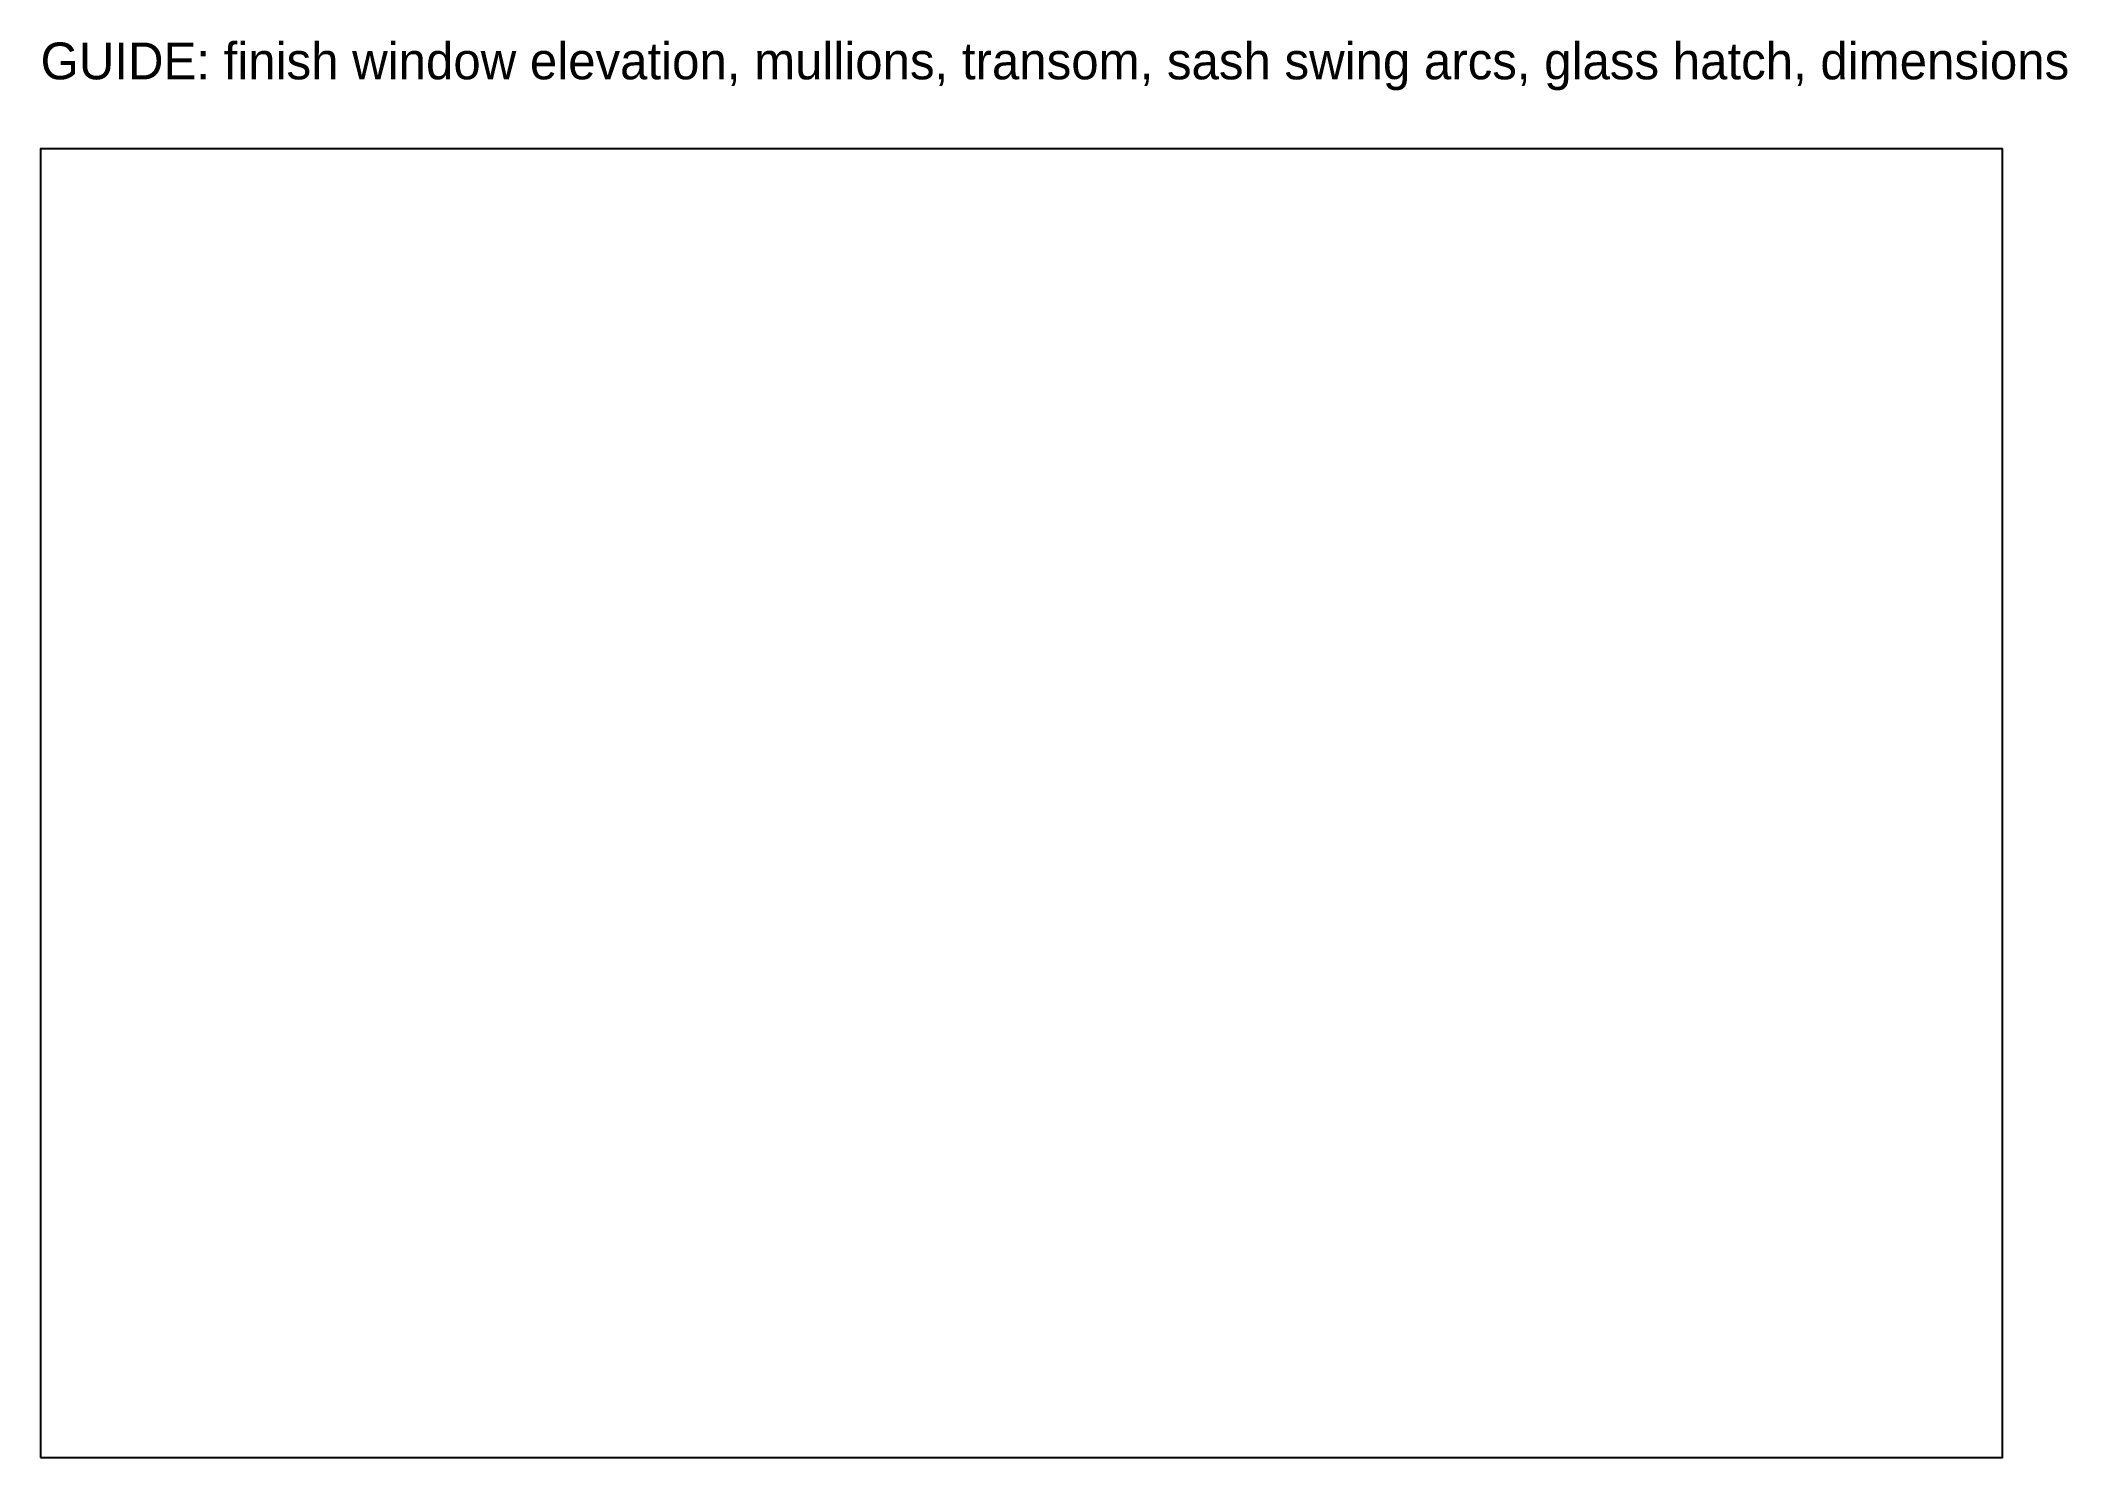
# Model space of a CAD drawing. Header units: millimetres. Extents: x 0 to 2479, y 0 to 1732.
import ezdxf

# ---------------------------------------------------------------- set-up
doc = ezdxf.new("R2010")
doc.units = ezdxf.units.MM
doc.layers.add('GUIDE', color=9, linetype='CONTINUOUS')

msp = doc.modelspace()

# ---------------------------------------------------------------- linework, layer by layer
at = {"layer": 'GUIDE'}
msp.add_lwpolyline([(0, 0), (2400, 0), (2400, 1600), (0, 1600)], close=True, dxfattribs=at)

# ---------------------------------------------------------------- texts
msp.add_text('GUIDE: finish window elevation, mullions, transom, sash swing arcs, glass hatch, dimensions', height=45, dxfattribs=at).set_placement((0, 1685))

doc.saveas('drawing.dxf')
